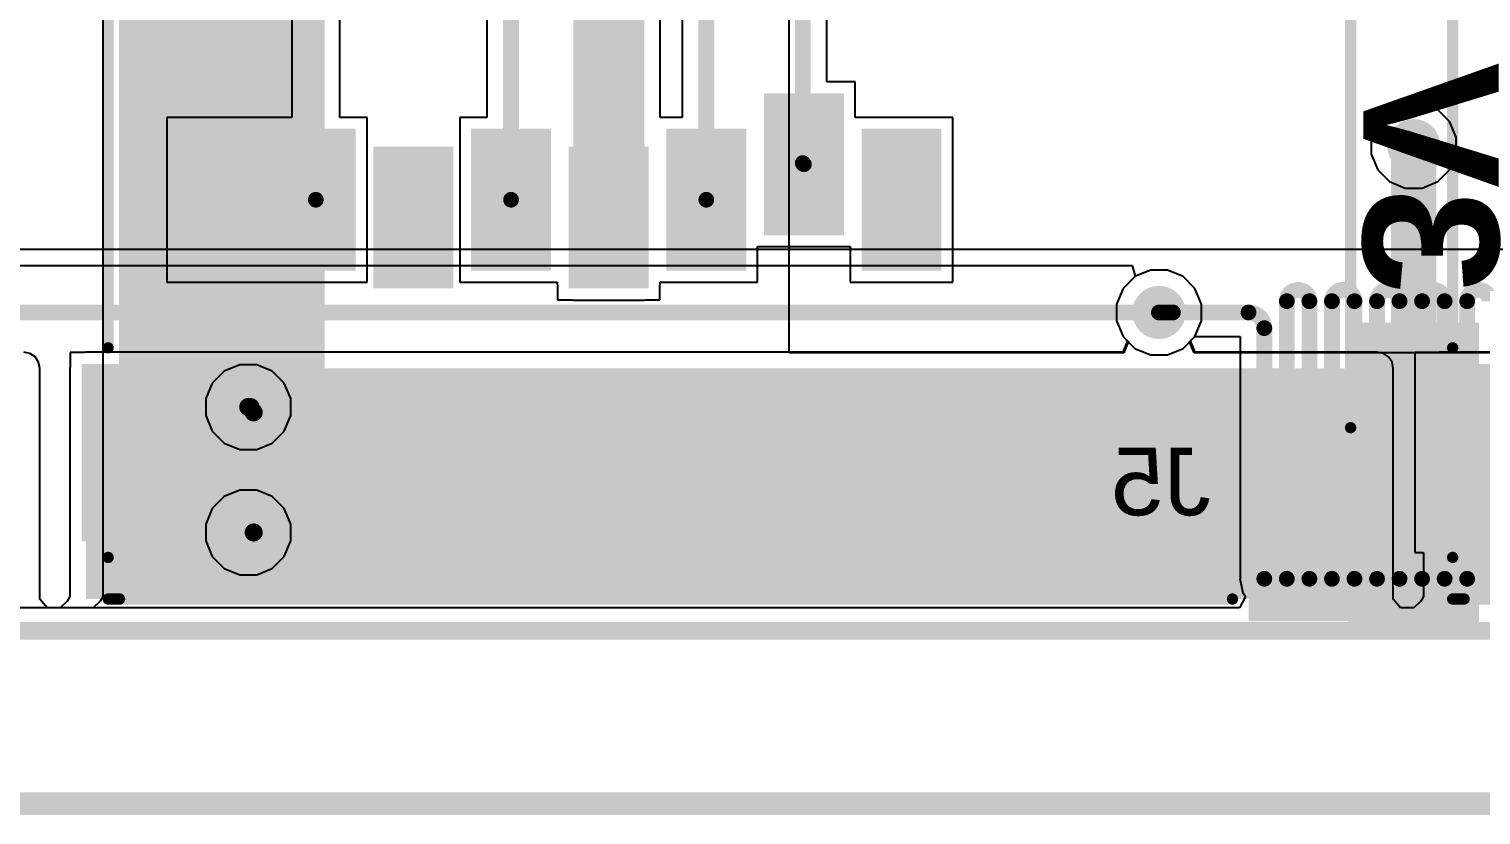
# Model space of a CAD drawing. Header units: inches. Extents: x -3 to 128, y -12 to 41.
# Drawn here: x 92.14 to 108.5, y -10.33 to -1.47 of the extents above; entities that cross this region are included whole.
import ezdxf

# ---------------------------------------------------------------- set-up
doc = ezdxf.new("R2010")
doc.units = ezdxf.units.IN
for name, color, linetype in [('Board Cutout', 216, 'Continuous'), ('Bottom Layer', 5, 'Continuous'), ('Bottom Overlay', 54, 'Continuous'), ('Bottom Paste', 16, 'Continuous'), ('Bottom Solder', 6, 'Continuous'), ('Dimension', 6, 'Continuous'), ('Layer 1', 16, 'Continuous'), ('Layer 2', 76, 'Continuous'), ('Top Layer', 1, 'Continuous'), ('Top Overlay', 2, 'Continuous'), ('Top Paste', 8, 'Continuous'), ('Top Solder', 216, 'Continuous'), ('Via Holes', 16, 'Continuous')]:
    doc.layers.add(name, color=color, linetype=linetype)
doc.styles.add('Arial', font='', dxfattribs={"height": 0.2})
doc.styles.add('Arial_Bold', font='', dxfattribs={"height": 0.2})
doc.styles.get('Arial').set_extended_font_data('Arial')
doc.styles.get('Arial_Bold').set_extended_font_data('Arial', bold=True)

msp = doc.modelspace()

# ---------------------------------------------------------------- hatches: boundary and pattern name
at = {"layer": 'Bottom Layer'}
h = msp.add_hatch(color=5, dxfattribs=at)
edge = h.paths.add_edge_path()
edge.add_arc((98.675, -2.242), 0.3, 0, 360)
h = msp.add_hatch(color=5, dxfattribs=at)
edge = h.paths.add_edge_path()
edge.add_arc((107.746, -2.782), 0.3, 0, 360)
h = msp.add_hatch(color=5, dxfattribs=at)
edge = h.paths.add_edge_path()
edge.add_arc((104.876, -4.662), 0.3, 0, 360)
msp.add_hatch(color=5, dxfattribs=at).paths.add_polyline_path([(107.111, -4.878), (108.381, -4.878), (108.381, -8.053), (107.111, -8.053)])
h = msp.add_hatch(color=5, dxfattribs=at)
edge = h.paths.add_edge_path()
edge.add_arc((94.614, -5.728), 0.3, 0, 360)
h = msp.add_hatch(color=5, dxfattribs=at)
edge = h.paths.add_edge_path()
edge.add_arc((94.614, -7.142), 0.3, 0, 360)
at = {"layer": 'Bottom Paste'}
msp.add_hatch(color=16, dxfattribs=at).paths.add_polyline_path([(107.111, -4.878), (108.381, -4.878), (108.381, -8.053), (107.111, -8.053)])
at = {"layer": 'Bottom Solder'}
msp.add_hatch(color=6, dxfattribs=at).paths.add_polyline_path([(107.009, -4.776), (108.483, -4.776), (108.483, -8.154), (107.009, -8.154)])
at = {"layer": 'Layer 1'}
h = msp.add_hatch(color=16, dxfattribs=at)
edge = h.paths.add_edge_path()
edge.add_arc((98.675, -2.242), 0.3, 0, 360)
h = msp.add_hatch(color=16, dxfattribs=at)
edge = h.paths.add_edge_path()
edge.add_arc((107.746, -2.782), 0.3, 0, 360)
h = msp.add_hatch(color=16, dxfattribs=at)
edge = h.paths.add_edge_path()
edge.add_arc((104.876, -4.662), 0.3, 0, 360)
h = msp.add_hatch(color=16, dxfattribs=at)
edge = h.paths.add_edge_path()
edge.add_arc((94.614, -5.728), 0.3, 0, 360)
h = msp.add_hatch(color=16, dxfattribs=at)
edge = h.paths.add_edge_path()
edge.add_arc((94.614, -7.142), 0.3, 0, 360)
at = {"layer": 'Layer 2'}
msp.add_hatch(color=76, dxfattribs=at).paths.add_polyline_path([(93.157, -7.892), (95.475, -7.892), (95.475, 7.505), (93.157, 7.505)])
h = msp.add_hatch(color=76, dxfattribs=at)
edge = h.paths.add_edge_path()
edge.add_arc((98.675, -2.242), 0.3, 0, 360)
h = msp.add_hatch(color=76, dxfattribs=at)
edge = h.paths.add_edge_path()
edge.add_arc((107.746, -2.782), 0.3, 0, 360)
h = msp.add_hatch(color=76, dxfattribs=at)
edge = h.paths.add_edge_path()
edge.add_arc((104.876, -4.662), 0.3, 0, 360)
h = msp.add_hatch(color=76, dxfattribs=at)
edge = h.paths.add_edge_path()
edge.add_arc((94.614, -5.728), 0.3, 0, 360)
h = msp.add_hatch(color=76, dxfattribs=at)
edge = h.paths.add_edge_path()
edge.add_arc((94.614, -7.142), 0.3, 0, 360)
at = {"layer": 'Top Layer'}
for points in [[(98.275, -4.342), (99.075, -4.342), (99.075, 8.47), (98.275, 8.47)], [(100.475, -2.242), (101.275, -2.242), (101.275, -3.742), (100.475, -3.742)], [(93.875, -2.642), (94.675, -2.642), (94.675, -4.142), (93.875, -4.142)], [(94.975, -2.642), (95.775, -2.642), (95.775, -4.142), (94.975, -4.142)], [(97.175, -2.642), (97.975, -2.642), (97.975, -4.142), (97.175, -4.142)], [(99.375, -2.642), (100.175, -2.642), (100.175, -4.142), (99.375, -4.142)], [(101.575, -2.642), (102.375, -2.642), (102.375, -4.142), (101.575, -4.142)], [(96.075, -2.842), (96.875, -2.842), (96.875, -4.342), (96.075, -4.342)], [(98.275, -2.842), (99.075, -2.842), (99.075, -4.342), (98.275, -4.342)], [(92.785, -7.892), (107.335, -7.892), (107.335, -5.292), (92.785, -5.292)], [(92.785, -5.292), (94.185, -5.292), (94.185, -7.192), (92.785, -7.192)], [(107.935, -5.292), (109.335, -5.292), (109.335, -7.192), (107.935, -7.192)], [(108.036, -7.892), (122.586, -7.892), (122.586, -5.292), (108.036, -5.292)], [(105.935, -6.192), (107.335, -6.192), (107.335, -8.092), (105.935, -8.092)]]:
    msp.add_hatch(color=1, dxfattribs=at).paths.add_polyline_path(points)
h = msp.add_hatch(color=1, dxfattribs=at)
edge = h.paths.add_edge_path()
edge.add_arc((98.675, -2.242), 0.3, 0, 360)
h = msp.add_hatch(color=1, dxfattribs=at)
edge = h.paths.add_edge_path()
edge.add_arc((107.746, -2.782), 0.3, 0, 360)
h = msp.add_hatch(color=1, dxfattribs=at)
edge = h.paths.add_edge_path()
edge.add_arc((104.876, -4.662), 0.3, 0, 360)
h = msp.add_hatch(color=1, dxfattribs=at)
edge = h.paths.add_edge_path()
edge.add_arc((94.614, -5.728), 0.3, 0, 360)
h = msp.add_hatch(color=1, dxfattribs=at)
edge = h.paths.add_edge_path()
edge.add_arc((94.614, -7.142), 0.3, 0, 360)
at = {"layer": 'Top Paste'}
for points in [[(100.475, -2.242), (101.275, -2.242), (101.275, -3.742), (100.475, -3.742)], [(93.875, -2.642), (94.675, -2.642), (94.675, -4.142), (93.875, -4.142)], [(94.975, -2.642), (95.775, -2.642), (95.775, -4.142), (94.975, -4.142)], [(97.175, -2.642), (97.975, -2.642), (97.975, -4.142), (97.175, -4.142)], [(99.375, -2.642), (100.175, -2.642), (100.175, -4.142), (99.375, -4.142)], [(101.575, -2.642), (102.375, -2.642), (102.375, -4.142), (101.575, -4.142)], [(96.075, -2.842), (96.875, -2.842), (96.875, -4.342), (96.075, -4.342)], [(98.275, -2.842), (99.075, -2.842), (99.075, -4.342), (98.275, -4.342)], [(92.785, -5.292), (94.185, -5.292), (94.185, -7.192), (92.785, -7.192)], [(107.935, -5.292), (109.335, -5.292), (109.335, -7.192), (107.935, -7.192)], [(105.935, -6.192), (107.335, -6.192), (107.335, -8.092), (105.935, -8.092)]]:
    msp.add_hatch(color=8, dxfattribs=at).paths.add_polyline_path(points)
at = {"layer": 'Top Solder'}
for points in [[(100.425, -2.192), (101.325, -2.192), (101.325, -3.792), (100.425, -3.792)], [(93.825, -2.592), (94.725, -2.592), (94.725, -4.192), (93.825, -4.192)], [(94.925, -2.592), (95.825, -2.592), (95.825, -4.192), (94.925, -4.192)], [(97.125, -2.592), (98.025, -2.592), (98.025, -4.192), (97.125, -4.192)], [(99.325, -2.592), (100.225, -2.592), (100.225, -4.192), (99.325, -4.192)], [(101.525, -2.592), (102.425, -2.592), (102.425, -4.192), (101.525, -4.192)], [(96.025, -2.792), (96.925, -2.792), (96.925, -4.392), (96.025, -4.392)], [(98.225, -2.792), (99.125, -2.792), (99.125, -4.392), (98.225, -4.392)], [(92.735, -5.242), (94.235, -5.242), (94.235, -7.242), (92.735, -7.242)], [(107.885, -5.242), (109.385, -5.242), (109.385, -7.242), (107.885, -7.242)], [(105.885, -6.142), (107.385, -6.142), (107.385, -8.142), (105.885, -8.142)]]:
    msp.add_hatch(color=216, dxfattribs=at).paths.add_polyline_path(points)
at = {"layer": 'Via Holes'}
h = msp.add_hatch(color=7, dxfattribs=at)
edge = h.paths.add_edge_path()
edge.add_arc((98.675, -2.242), 0.15, 0, 360)
h = msp.add_hatch(color=7, dxfattribs=at)
edge = h.paths.add_edge_path()
edge.add_arc((107.746, -2.782), 0.15, 0, 360)
h = msp.add_hatch(color=7, dxfattribs=at)
edge = h.paths.add_edge_path()
edge.add_arc((104.876, -4.662), 0.15, 0, 360)
h = msp.add_hatch(color=7, dxfattribs=at)
edge = h.paths.add_edge_path()
edge.add_arc((94.614, -5.728), 0.15, 0, 360)
h = msp.add_hatch(color=7, dxfattribs=at)
edge = h.paths.add_edge_path()
edge.add_arc((94.614, -7.142), 0.15, 0, 360)

# ---------------------------------------------------------------- linework, layer by layer
at = {"layer": 'Board Cutout'}
msp.add_lwpolyline([(62.02, -8.25, 0.2, 0.2, 0), (122.981, -8.25, 0.2, 0.2, 0)], format="xyseb", dxfattribs=at)
at = {"layer": 'Bottom Layer'}
for points in [[(107.746, -6.465, 0.508, 0.508, 0), (107.746, -2.782, 0.508, 0.508, 0)], [(74.675, -4.662, 0.178, 0.178, 0), (104.876, -4.662, 0.178, 0.178, 0)]]:
    msp.add_lwpolyline(points, format="xyseb", dxfattribs=at)
for points in [[(107.619, -2.782, 0.254, 0.254, 1), (107.873, -2.782, 0.254, 0.254, 1)], [(104.831, -4.662, 0.0889, 0.0889, 1), (104.92, -4.662, 0.0889, 0.0889, 1)], [(107.619, -6.465, 0.254, 0.254, 1), (107.873, -6.465, 0.254, 0.254, 1)]]:
    msp.add_lwpolyline(points, format="xyseb", close=True, dxfattribs=at)
at = {"layer": 'Dimension'}
msp.add_lwpolyline([(69.991, -10.199, 0.254, 0.254, 0), (125.001, -10.199, 0.254, 0.254, 0)], format="xyseb", dxfattribs=at)
at = {"layer": 'Layer 1'}
for p, q in [((107.475, -2.377), (107.341, -2.511)), ((107.651, -2.304), (107.475, -2.377)), ((107.841, -2.304), (107.651, -2.304)), ((108.017, -2.377), (107.841, -2.304)), ((108.151, -2.511), (108.017, -2.377)), ((107.341, -2.511), (107.268, -2.687)), ((108.224, -2.687), (108.151, -2.511)), ((107.268, -2.687), (107.268, -2.877)), ((108.224, -2.877), (108.224, -2.687)), ((107.268, -2.877), (107.341, -3.053)), ((108.151, -3.053), (108.224, -2.877)), ((107.341, -3.053), (107.475, -3.187)), ((108.017, -3.187), (108.151, -3.053)), ((107.475, -3.187), (107.651, -3.26)), ((107.651, -3.26), (107.841, -3.26)), ((107.841, -3.26), (108.017, -3.187)), ((114.907, -3.951), (66.692, -3.951)), ((66.692, -4.133), (104.572, -4.133)), ((104.572, -4.133), (104.602, -4.243)), ((104.602, -4.243), (104.602, -4.26)), ((104.471, -4.391), (104.398, -4.567)), ((104.602, -4.26), (104.471, -4.391)), ((104.398, -4.567), (104.398, -4.757)), ((104.398, -4.757), (104.471, -4.932)), ((104.471, -4.932), (104.605, -5.067)), ((104.605, -5.067), (104.781, -5.139)), ((104.971, -5.139), (105.147, -5.067)), ((105.147, -5.067), (105.28, -4.934)), ((105.28, -4.934), (105.791, -4.934)), ((105.791, -4.934), (105.791, -7.664)), ((104.781, -5.139), (104.971, -5.139)), ((94.344, -5.323), (94.209, -5.458)), ((94.519, -5.251), (94.344, -5.323)), ((94.709, -5.251), (94.519, -5.251)), ((94.885, -5.323), (94.709, -5.251)), ((95.019, -5.458), (94.885, -5.323)), ((94.209, -5.458), (94.136, -5.633)), ((95.092, -5.633), (95.019, -5.458)), ((94.136, -5.633), (94.136, -5.823)), ((95.092, -5.823), (95.092, -5.633)), ((94.136, -5.823), (94.209, -5.999)), ((95.019, -5.999), (95.092, -5.823)), ((94.209, -5.999), (94.344, -6.134)), ((94.885, -6.134), (95.019, -5.999)), ((94.344, -6.134), (94.519, -6.206)), ((94.519, -6.206), (94.709, -6.206)), ((94.709, -6.206), (94.885, -6.134)), ((94.519, -6.664), (94.344, -6.737)), ((94.709, -6.664), (94.519, -6.664)), ((94.885, -6.737), (94.709, -6.664)), ((94.209, -6.871), (94.136, -7.047)), ((94.344, -6.737), (94.209, -6.871)), ((95.019, -6.871), (94.885, -6.737)), ((95.092, -7.047), (95.019, -6.871)), ((94.136, -7.047), (94.136, -7.237)), ((95.092, -7.237), (95.092, -7.047)), ((94.136, -7.237), (94.209, -7.412)), ((95.019, -7.412), (95.092, -7.237)), ((94.209, -7.412), (94.344, -7.547)), ((94.885, -7.547), (95.019, -7.412)), ((94.344, -7.547), (94.519, -7.619)), ((94.519, -7.619), (94.709, -7.619)), ((94.709, -7.619), (94.885, -7.547)), ((105.791, -7.664), (105.788, -7.664)), ((105.788, -7.664), (105.819, -7.818)), ((105.819, -7.818), (105.849, -7.864)), ((105.782, -7.991), (62.02, -7.991)), ((105.849, -7.864), (105.782, -7.991))]:
    msp.add_line(p, q, dxfattribs=at)
for points in [[(106.317, -4.535, 0.178, 0.178, -1), (106.571, -4.535, 0.178, 0.178, 0)], [(106.825, -4.535, 0.178, 0.178, -1), (107.079, -4.535, 0.178, 0.178, 0)], [(107.333, -4.535, 0.178, 0.178, -1), (107.587, -4.535, 0.178, 0.178, 0)], [(107.841, -4.535, 0.178, 0.178, -1), (108.095, -4.535, 0.178, 0.178, 0)], [(108.349, -4.535, 0.178, 0.178, -1), (108.603, -4.535, 0.178, 0.178, 0)], [(104.876, -4.662, 0.178, 0.178, 0), (105.034, -4.662, 0.178, 0.178, 0)], [(105.034, -4.662, 0.178, 0.178, 0), (105.885, -4.662, 0.178, 0.178, 0)], [(105.885, -4.662, 0.178, 0.178, -0.414214), (106.063, -4.839, 0.178, 0.178, 0)], [(106.317, -7.664, 0.178, 0.178, 0), (106.317, -4.535, 0.178, 0.178, 0)], [(106.571, -7.664, 0.178, 0.178, 0), (106.571, -4.535, 0.178, 0.178, 0)], [(106.825, -7.664, 0.178, 0.178, 0), (106.825, -4.535, 0.178, 0.178, 0)], [(107.079, -7.664, 0.178, 0.178, 0), (107.079, -4.535, 0.178, 0.178, 0)], [(107.333, -7.664, 0.178, 0.178, 0), (107.333, -4.535, 0.178, 0.178, 0)], [(107.587, -7.664, 0.178, 0.178, 0), (107.587, -4.535, 0.178, 0.178, 0)], [(107.841, -7.664, 0.178, 0.178, 0), (107.841, -4.535, 0.178, 0.178, 0)], [(108.095, -7.664, 0.178, 0.178, 0), (108.095, -4.535, 0.178, 0.178, 0)], [(108.349, -7.664, 0.178, 0.178, 0), (108.349, -4.535, 0.178, 0.178, 0)], [(106.063, -7.664, 0.178, 0.178, 0), (106.063, -4.839, 0.178, 0.178, 0)], [(106.317, -7.664, 0.178, 0.178, -1), (106.063, -7.664, 0.178, 0.178, 0)], [(106.825, -7.664, 0.178, 0.178, -1), (106.571, -7.664, 0.178, 0.178, 0)], [(107.333, -7.664, 0.178, 0.178, -1), (107.079, -7.664, 0.178, 0.178, 0)], [(107.841, -7.664, 0.178, 0.178, -1), (107.587, -7.664, 0.178, 0.178, 0)], [(108.349, -7.664, 0.178, 0.178, -1), (108.095, -7.664, 0.178, 0.178, 0)]]:
    msp.add_lwpolyline(points, format="xyseb", dxfattribs=at)
for points in [[(104.831, -4.662, 0.0889, 0.0889, 1), (104.92, -4.662, 0.0889, 0.0889, 1)], [(104.989, -4.662, 0.0889, 0.0889, 1), (105.078, -4.662, 0.0889, 0.0889, 1)], [(104.989, -4.662, 0.0889, 0.0889, 1), (105.078, -4.662, 0.0889, 0.0889, 1)], [(105.84, -4.662, 0.0889, 0.0889, 1), (105.929, -4.662, 0.0889, 0.0889, 1)], [(105.84, -4.662, 0.0889, 0.0889, 1), (105.929, -4.662, 0.0889, 0.0889, 1)], [(106.272, -4.535, 0.0889, 0.0889, 1), (106.361, -4.535, 0.0889, 0.0889, 1)], [(106.272, -4.535, 0.0889, 0.0889, 1), (106.361, -4.535, 0.0889, 0.0889, 1)], [(106.526, -4.535, 0.0889, 0.0889, 1), (106.615, -4.535, 0.0889, 0.0889, 1)], [(106.526, -4.535, 0.0889, 0.0889, 1), (106.615, -4.535, 0.0889, 0.0889, 1)], [(106.78, -4.535, 0.0889, 0.0889, 1), (106.869, -4.535, 0.0889, 0.0889, 1)], [(106.78, -4.535, 0.0889, 0.0889, 1), (106.869, -4.535, 0.0889, 0.0889, 1)], [(107.034, -4.535, 0.0889, 0.0889, 1), (107.123, -4.535, 0.0889, 0.0889, 1)], [(107.034, -4.535, 0.0889, 0.0889, 1), (107.123, -4.535, 0.0889, 0.0889, 1)], [(107.288, -4.535, 0.0889, 0.0889, 1), (107.377, -4.535, 0.0889, 0.0889, 1)], [(107.288, -4.535, 0.0889, 0.0889, 1), (107.377, -4.535, 0.0889, 0.0889, 1)], [(107.542, -4.535, 0.0889, 0.0889, 1), (107.631, -4.535, 0.0889, 0.0889, 1)], [(107.542, -4.535, 0.0889, 0.0889, 1), (107.631, -4.535, 0.0889, 0.0889, 1)], [(107.796, -4.535, 0.0889, 0.0889, 1), (107.885, -4.535, 0.0889, 0.0889, 1)], [(107.796, -4.535, 0.0889, 0.0889, 1), (107.885, -4.535, 0.0889, 0.0889, 1)], [(108.05, -4.535, 0.0889, 0.0889, 1), (108.139, -4.535, 0.0889, 0.0889, 1)], [(108.05, -4.535, 0.0889, 0.0889, 1), (108.139, -4.535, 0.0889, 0.0889, 1)], [(108.304, -4.535, 0.0889, 0.0889, 1), (108.393, -4.535, 0.0889, 0.0889, 1)], [(108.304, -4.535, 0.0889, 0.0889, 1), (108.393, -4.535, 0.0889, 0.0889, 1)], [(106.018, -4.839, 0.0889, 0.0889, 1), (106.107, -4.839, 0.0889, 0.0889, 1)], [(106.018, -4.839, 0.0889, 0.0889, 1), (106.107, -4.839, 0.0889, 0.0889, 1)], [(106.018, -7.664, 0.0889, 0.0889, 1), (106.107, -7.664, 0.0889, 0.0889, 1)], [(106.018, -7.664, 0.0889, 0.0889, 1), (106.107, -7.664, 0.0889, 0.0889, 1)], [(106.272, -7.664, 0.0889, 0.0889, 1), (106.361, -7.664, 0.0889, 0.0889, 1)], [(106.272, -7.664, 0.0889, 0.0889, 1), (106.361, -7.664, 0.0889, 0.0889, 1)], [(106.526, -7.664, 0.0889, 0.0889, 1), (106.615, -7.664, 0.0889, 0.0889, 1)], [(106.526, -7.664, 0.0889, 0.0889, 1), (106.615, -7.664, 0.0889, 0.0889, 1)], [(106.78, -7.664, 0.0889, 0.0889, 1), (106.869, -7.664, 0.0889, 0.0889, 1)], [(106.78, -7.664, 0.0889, 0.0889, 1), (106.869, -7.664, 0.0889, 0.0889, 1)], [(107.034, -7.664, 0.0889, 0.0889, 1), (107.123, -7.664, 0.0889, 0.0889, 1)], [(107.034, -7.664, 0.0889, 0.0889, 1), (107.123, -7.664, 0.0889, 0.0889, 1)], [(107.288, -7.664, 0.0889, 0.0889, 1), (107.377, -7.664, 0.0889, 0.0889, 1)], [(107.288, -7.664, 0.0889, 0.0889, 1), (107.377, -7.664, 0.0889, 0.0889, 1)], [(107.542, -7.664, 0.0889, 0.0889, 1), (107.631, -7.664, 0.0889, 0.0889, 1)], [(107.542, -7.664, 0.0889, 0.0889, 1), (107.631, -7.664, 0.0889, 0.0889, 1)], [(107.796, -7.664, 0.0889, 0.0889, 1), (107.885, -7.664, 0.0889, 0.0889, 1)], [(107.796, -7.664, 0.0889, 0.0889, 1), (107.885, -7.664, 0.0889, 0.0889, 1)], [(108.05, -7.664, 0.0889, 0.0889, 1), (108.139, -7.664, 0.0889, 0.0889, 1)], [(108.05, -7.664, 0.0889, 0.0889, 1), (108.139, -7.664, 0.0889, 0.0889, 1)], [(108.304, -7.664, 0.0889, 0.0889, 1), (108.393, -7.664, 0.0889, 0.0889, 1)], [(108.304, -7.664, 0.0889, 0.0889, 1), (108.393, -7.664, 0.0889, 0.0889, 1)]]:
    msp.add_lwpolyline(points, format="xyseb", close=True, dxfattribs=at)
at = {"layer": 'Layer 2'}
for p, q in [((92.975, 6.057), (92.975, -7.864)), ((100.708, -5.119), (100.708, 0.916)), ((104.781, -4.184), (104.605, -4.257)), ((104.971, -4.184), (104.781, -4.184)), ((105.147, -4.257), (104.971, -4.184)), ((104.471, -4.391), (104.398, -4.567)), ((104.605, -4.257), (104.471, -4.391)), ((105.281, -4.391), (105.147, -4.257)), ((105.354, -4.567), (105.281, -4.391)), ((104.398, -4.567), (104.398, -4.757)), ((105.354, -4.757), (105.354, -4.567)), ((104.398, -4.757), (104.471, -4.932)), ((105.281, -4.932), (105.354, -4.757)), ((104.471, -4.932), (104.53, -4.992)), ((104.53, -4.992), (104.478, -5.119)), ((105.221, -4.992), (105.281, -4.932)), ((105.274, -5.119), (105.221, -4.992)), ((104.478, -5.119), (100.708, -5.119)), ((124.744, -5.119), (105.274, -5.119)), ((92.868, -7.991), (80.512, -7.991)), ((92.946, -7.918), (92.868, -7.991)), ((92.975, -7.864), (92.946, -7.918))]:
    msp.add_line(p, q, dxfattribs=at)
at = {"layer": 'Top Layer'}
for p, q in [((99.256, -2.464), (99.256, 8.47)), ((99.503, 1.631), (99.503, -2.464)), ((101.135, -2.064), (101.135, 1.031)), ((95.103, 0.011), (95.103, -2.464)), ((95.647, -2.464), (95.647, -0.102)), ((97.303, -0.61), (97.303, -2.464)), ((101.453, -2.064), (101.135, -2.064)), ((101.453, -2.464), (101.453, -2.064)), ((107.475, -2.377), (107.341, -2.511)), ((107.651, -2.304), (107.475, -2.377)), ((107.841, -2.304), (107.651, -2.304)), ((108.017, -2.377), (107.841, -2.304)), ((108.151, -2.511), (108.017, -2.377)), ((95.103, -2.464), (93.697, -2.464)), ((93.697, -2.464), (93.697, -4.319)), ((95.953, -2.464), (95.647, -2.464)), ((95.953, -4.319), (95.953, -2.464)), ((97.303, -2.464), (96.997, -2.464)), ((96.997, -2.464), (96.997, -4.319)), ((99.503, -2.464), (99.256, -2.464)), ((102.553, -2.464), (101.453, -2.464)), ((102.553, -4.319), (102.553, -2.464)), ((107.341, -2.511), (107.268, -2.687)), ((108.224, -2.687), (108.151, -2.511)), ((107.268, -2.687), (107.268, -2.877)), ((108.224, -2.877), (108.224, -2.687)), ((107.268, -2.877), (107.341, -3.053)), ((108.151, -3.053), (108.224, -2.877)), ((107.341, -3.053), (107.475, -3.187)), ((108.017, -3.187), (108.151, -3.053)), ((107.475, -3.187), (107.651, -3.26)), ((107.651, -3.26), (107.841, -3.26)), ((107.841, -3.26), (108.017, -3.187)), ((100.353, -4.319), (100.353, -3.919)), ((100.353, -3.919), (101.397, -3.919)), ((101.397, -3.919), (101.397, -4.319)), ((104.781, -4.184), (104.605, -4.257)), ((104.971, -4.184), (104.781, -4.184)), ((105.147, -4.257), (104.971, -4.184)), ((93.697, -4.319), (95.953, -4.319)), ((96.997, -4.319), (98.094, -4.319)), ((98.094, -4.319), (98.094, -4.342)), ((98.094, -4.342), (98.097, -4.359)), ((98.097, -4.359), (98.097, -4.519)), ((99.253, -4.359), (99.256, -4.342)), ((99.253, -4.519), (99.253, -4.359)), ((99.256, -4.342), (99.256, -4.319)), ((99.256, -4.319), (100.353, -4.319)), ((101.397, -4.319), (102.553, -4.319)), ((104.471, -4.391), (104.398, -4.567)), ((104.605, -4.257), (104.471, -4.391)), ((105.281, -4.391), (105.147, -4.257)), ((105.354, -4.567), (105.281, -4.391)), ((98.097, -4.519), (98.258, -4.519)), ((98.258, -4.519), (98.275, -4.523)), ((98.275, -4.523), (99.075, -4.523)), ((99.075, -4.523), (99.093, -4.519)), ((99.093, -4.519), (99.253, -4.519)), ((104.398, -4.567), (104.398, -4.757)), ((105.354, -4.757), (105.354, -4.567)), ((104.398, -4.757), (104.471, -4.932)), ((105.281, -4.932), (105.354, -4.757)), ((104.522, -4.983), (104.469, -5.11)), ((104.471, -4.932), (104.522, -4.983)), ((105.23, -4.983), (105.281, -4.932)), ((105.282, -5.11), (105.23, -4.983)), ((92.153, -5.124), (92.084, -5.11)), ((92.212, -5.164), (92.153, -5.124)), ((92.251, -5.222), (92.212, -5.164)), ((92.265, -5.292), (92.251, -5.222)), ((92.768, -5.114), (92.607, -5.114)), ((92.607, -5.114), (92.607, -5.274)), ((92.785, -5.11), (92.768, -5.114)), ((104.469, -5.11), (92.785, -5.11)), ((107.335, -5.11), (105.282, -5.11)), ((107.404, -5.124), (107.335, -5.11)), ((107.463, -5.164), (107.404, -5.124)), ((107.503, -5.222), (107.463, -5.164)), ((107.516, -5.292), (107.503, -5.222)), ((108.019, -5.114), (107.757, -5.114)), ((107.757, -5.114), (107.757, -7.369)), ((108.036, -5.11), (108.019, -5.114)), ((120.9, -5.11), (108.036, -5.11)), ((92.265, -7.892), (92.265, -5.292)), ((92.607, -5.274), (92.604, -5.292)), ((92.604, -5.292), (92.604, -7.864)), ((107.516, -7.892), (107.516, -5.292)), ((107.757, -7.369), (107.855, -7.369)), ((107.855, -7.369), (107.855, -7.864)), ((92.348, -7.991), (92.265, -7.892)), ((92.496, -7.991), (92.348, -7.991)), ((92.575, -7.918), (92.496, -7.991)), ((92.604, -7.864), (92.575, -7.918)), ((107.599, -7.991), (107.516, -7.892)), ((107.747, -7.991), (107.599, -7.991)), ((107.826, -7.918), (107.747, -7.991)), ((107.855, -7.864), (107.826, -7.918))]:
    msp.add_line(p, q, dxfattribs=at)
for points in [[(99.775, -3.392, 0.178, 0.178, 0), (99.775, 1.631, 0.178, 0.178, 0)], [(100.863, -2.979, 0.178, 0.178, 0), (100.863, 1.434, 0.178, 0.178, 0)], [(95.375, -3.392, 0.178, 0.178, 0), (95.375, 0.011, 0.178, 0.178, 0)], [(97.575, -3.392, 0.178, 0.178, 0), (97.575, -0.207, 0.178, 0.178, 0)], [(100.863, -2.979, 0.178, 0.178, 0), (100.875, -2.992, 0.178, 0.178, 0)], [(94.614, -5.728, 0.203, 0.203, 0), (94.675, -5.789, 0.203, 0.203, 0)], [(94.614, -5.728, 0.203, 0.203, 0), (94.64, -5.728, 0.203, 0.203, 0)], [(94.675, -7.142, 0.203, 0.203, 0), (94.675, -5.789, 0.203, 0.203, 0)]]:
    msp.add_lwpolyline(points, format="xyseb", dxfattribs=at)
for points in [[(100.818, -2.979, 0.0889, 0.0889, 1), (100.907, -2.979, 0.0889, 0.0889, 1)], [(100.818, -2.979, 0.0889, 0.0889, 1), (100.907, -2.979, 0.0889, 0.0889, 1)], [(100.831, -2.992, 0.0889, 0.0889, 1), (100.919, -2.992, 0.0889, 0.0889, 1)], [(95.331, -3.392, 0.0889, 0.0889, 1), (95.419, -3.392, 0.0889, 0.0889, 1)], [(97.531, -3.392, 0.0889, 0.0889, 1), (97.619, -3.392, 0.0889, 0.0889, 1)], [(99.731, -3.392, 0.0889, 0.0889, 1), (99.819, -3.392, 0.0889, 0.0889, 1)], [(94.563, -5.728, 0.102, 0.102, 1), (94.665, -5.728, 0.102, 0.102, 1)], [(94.563, -5.728, 0.102, 0.102, 1), (94.665, -5.728, 0.102, 0.102, 1)], [(94.589, -5.728, 0.102, 0.102, 1), (94.69, -5.728, 0.102, 0.102, 1)], [(94.624, -5.789, 0.102, 0.102, 1), (94.726, -5.789, 0.102, 0.102, 1)], [(94.624, -5.789, 0.102, 0.102, 1), (94.726, -5.789, 0.102, 0.102, 1)], [(94.624, -7.142, 0.102, 0.102, 1), (94.726, -7.142, 0.102, 0.102, 1)]]:
    msp.add_lwpolyline(points, format="xyseb", close=True, dxfattribs=at)
at = {"layer": 'Top Overlay'}
for points in [[(107.035, -5.961, 0.127, 0.127, 0), (107.035, 7.309, 0.127, 0.127, 0)], [(93.035, -5.061, 0.127, 0.127, 0), (93.035, 7.058, 0.127, 0.127, 0)], [(108.185, -5.061, 0.127, 0.127, 0), (108.185, 7.058, 0.127, 0.127, 0)], [(93.035, -7.892, 0.127, 0.127, 0), (93.035, -7.423, 0.127, 0.127, 0)], [(108.185, -7.892, 0.127, 0.127, 0), (108.185, -7.423, 0.127, 0.127, 0)], [(93.035, -7.892, 0.127, 0.127, 0), (93.164, -7.892, 0.127, 0.127, 0)], [(93.164, -7.892, 0.127, 0.127, 0), (105.704, -7.892, 0.127, 0.127, 0)], [(108.185, -7.892, 0.127, 0.127, 0), (108.314, -7.892, 0.127, 0.127, 0)], [(108.314, -7.892, 0.127, 0.127, 0), (120.854, -7.892, 0.127, 0.127, 0)]]:
    msp.add_lwpolyline(points, format="xyseb", dxfattribs=at)
for points in [[(93.003, -5.061, 0.0635, 0.0635, 1), (93.067, -5.061, 0.0635, 0.0635, 1)], [(108.153, -5.061, 0.0635, 0.0635, 1), (108.217, -5.061, 0.0635, 0.0635, 1)], [(107.003, -5.961, 0.0635, 0.0635, 1), (107.067, -5.961, 0.0635, 0.0635, 1)], [(93.003, -7.423, 0.0635, 0.0635, 1), (93.067, -7.423, 0.0635, 0.0635, 1)], [(108.153, -7.423, 0.0635, 0.0635, 1), (108.217, -7.423, 0.0635, 0.0635, 1)], [(93.003, -7.892, 0.0635, 0.0635, 1), (93.067, -7.892, 0.0635, 0.0635, 1)], [(93.003, -7.892, 0.0635, 0.0635, 1), (93.067, -7.892, 0.0635, 0.0635, 1)], [(93.132, -7.892, 0.0635, 0.0635, 1), (93.196, -7.892, 0.0635, 0.0635, 1)], [(93.132, -7.892, 0.0635, 0.0635, 1), (93.196, -7.892, 0.0635, 0.0635, 1)], [(105.672, -7.892, 0.0635, 0.0635, 1), (105.736, -7.892, 0.0635, 0.0635, 1)], [(108.153, -7.892, 0.0635, 0.0635, 1), (108.217, -7.892, 0.0635, 0.0635, 1)], [(108.153, -7.892, 0.0635, 0.0635, 1), (108.217, -7.892, 0.0635, 0.0635, 1)], [(108.282, -7.892, 0.0635, 0.0635, 1), (108.346, -7.892, 0.0635, 0.0635, 1)], [(108.282, -7.892, 0.0635, 0.0635, 1), (108.346, -7.892, 0.0635, 0.0635, 1)]]:
    msp.add_lwpolyline(points, format="xyseb", close=True, dxfattribs=at)

# ---------------------------------------------------------------- texts
at = {"layer": 'Bottom Overlay', "text_generation_flag": 2}
for s, height, rotation, style, p in [('3V', 1.524, 270, 'Arial_Bold', (107.18, -4.446)), ('J5', 0.762, 360, 'Arial', (105.46, -6.948))]:
    msp.add_text(s, height=height, rotation=rotation, dxfattribs=dict(at, style=style)).set_placement(p)

doc.saveas('drawing.dxf')
